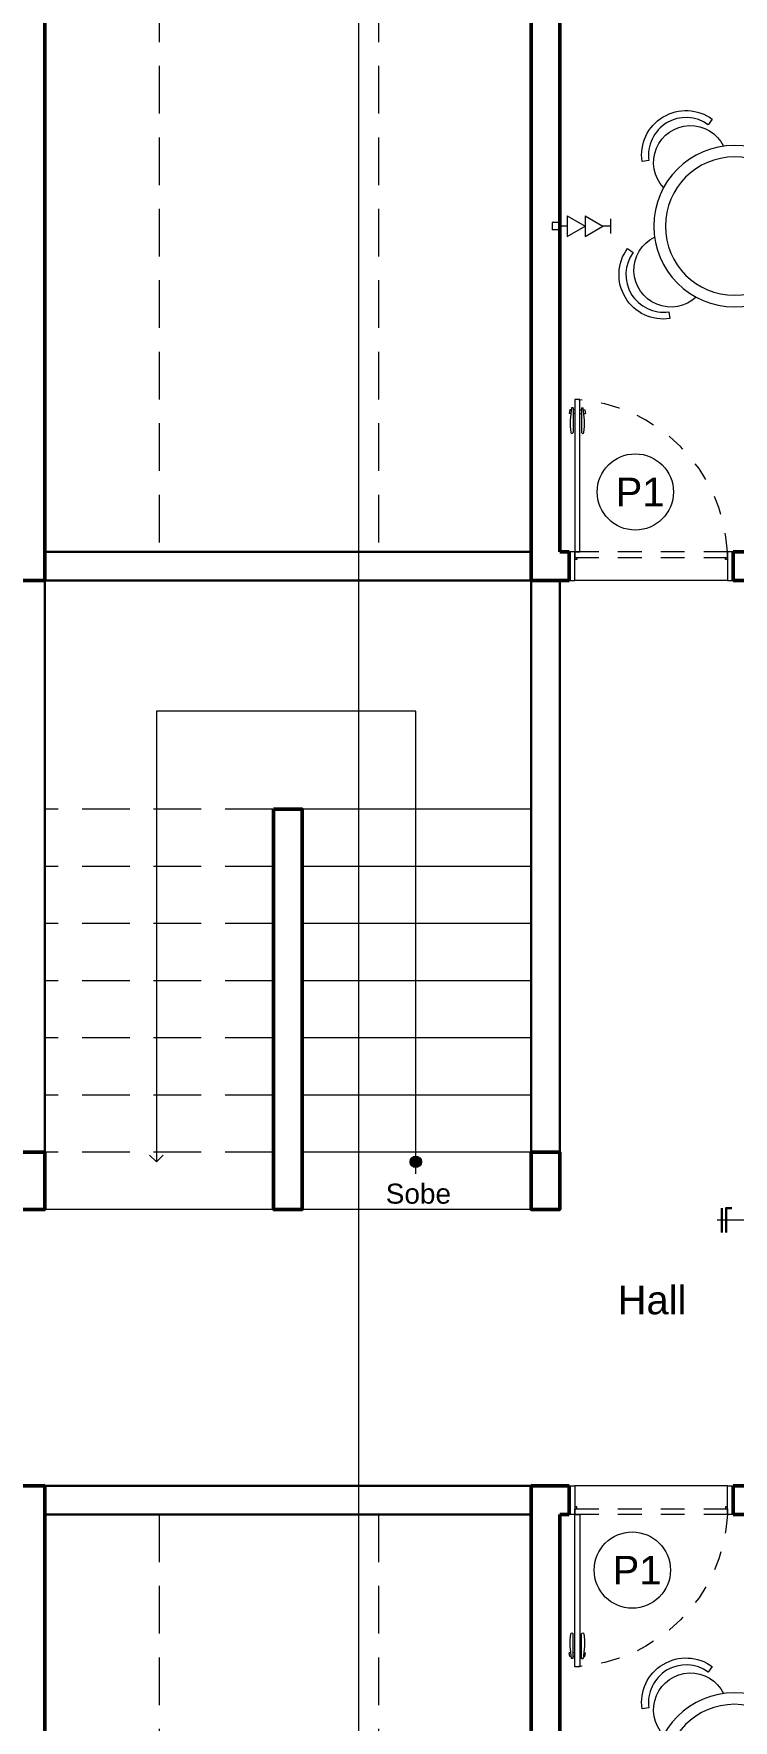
# Model space of a CAD drawing. Header units: inches. Extents: x 179605 to 179710, y 9196007 to 9196046.
# Drawn here: x 179671.19 to 179674.85, y 9196027.14 to 9196035.99 of the extents above; entities that cross this region are included whole.
import ezdxf

# ---------------------------------------------------------------- set-up
doc = ezdxf.new("R2010")
doc.units = ezdxf.units.IN
doc.header["$MEASUREMENT"] = 0
for name, pattern in [('CONTINU', [0]), ('DASHED2', [0.375, 0.25, -0.125]), ('HIDDEN', [0.375, 0.25, -0.125]), ('HIDDEN2', [0.1875, 0.125, -0.0625])]:
    doc.linetypes.add(name, pattern=pattern)
for name, color, linetype, lineweight in [('ESQUADRIA', 7, 'Continuous', 5), ('FNT', 30, 'Continuous', 25), ('HACHURA', 7, 'Continuous', 0), ('HASTES', 250, 'Continuous', 25), ('PAREDE', 7, 'Continuous', 50), ('PISO', 7, 'Continuous', 5), ('PROJEÇÃO', 7, 'DASHED2', 0), ('SÍMBOLO', 7, 'Continuous', 5)]:
    doc.layers.add(name, color=color, linetype=linetype, lineweight=lineweight)
for name, color, linetype in [('LAYOUT', 7, 'CONTINU'), ('PTO', 1, 'Continuous'), ('TEXTO', 250, 'Continuous')]:
    doc.layers.add(name, color=color, linetype=linetype)
doc.styles.add('R_60_1-100', font='swissl.ttf', dxfattribs={"height": 0.15})
doc.styles.add('R_80_1-75', font='swissl.ttf', dxfattribs={"height": 0.15})

# ---------------------------------------------------------------- blocks, each defined once
blk = doc.blocks.new('PORTA80_PB')
at = {"layer": 'ESQUADRIA'}
for p, q in [((0.0036, 0.8955), (0.0002, 0.8755)), ((0.0105, 0.8955), (0.0036, 0.8955)), ((0.02, 0.9055), (0.0125, 0.9055)), ((0.02, 0.9055), (0.02, 0.7763)), ((0.03, 0.8955), (0.02, 0.8955)), ((0.055, 0.8955), (0.065, 0.8955)), ((0.065, 0.9055), (0.065, 0.7763)), ((0.065, 0.9055), (0.0725, 0.9055)), ((0.0745, 0.8955), (0.0814, 0.8955)), ((0.0814, 0.8955), (0.0848, 0.8755)), ((0.0075, 0.8755), (0.0002, 0.8755)), ((0.03, 0.8755), (0.02, 0.8755)), ((0.055, 0.8755), (0.065, 0.8755)), ((0.0775, 0.8755), (0.0848, 0.8755)), ((0.83, 0), (0.03, 0))]:
    blk.add_line(p, q, dxfattribs=at)
for points in [[(0.03, 0.15), (0.055, 0.15), (0.055, 0.95), (0.03, 0.95)], [(0, 0), (0.03, 0), (0.03, 0.15), (0, 0.15)], [(0.04, 0.11), (0.03, 0.11), (0.03, 0.12), (0.04, 0.12)], [(0.82, 0.12), (0.83, 0.12), (0.83, 0.11), (0.82, 0.11)], [(0.83, 0), (0.86, 0), (0.86, 0.15), (0.83, 0.15)]]:
    blk.add_lwpolyline(points, close=True, dxfattribs=at)
at = {"layer": 'ESQUADRIA', "linetype": 'HIDDEN2'}
blk.add_lwpolyline([(0.03, 0.12), (0.83, 0.12), (0.83, 0.15), (0.03, 0.15)], close=True, dxfattribs=at)
at = {"layer": 'ESQUADRIA'}
for centre, radius, start, end in [((0.4334, 0.8257), 0.4284, 169.26017, 186.65508), ((-0.3484, 0.8257), 0.4284, 353.34492, 10.73983), ((0.0139, 0.7771), 0.00614, 187.18725, 352.0859), ((0.0711, 0.7771), 0.00614, 187.9141, 352.81275)]:
    blk.add_arc(centre, radius, start, end, dxfattribs=at)
at = {"layer": 'ESQUADRIA', "linetype": 'HIDDEN', "ltscale": 0.4}
blk.add_arc((-0.0154, 0.1046), 0.8466, 3.07158, 86.92842, dxfattribs=at)
blk = doc.blocks.new('A$C7D722421')
at = {"layer": 'LAYOUT', "lineweight": 20}
for points in [[(0.8981, 1.2136), (0.8649, 1.199, 0.666667), (0.5019, 1.192), (0.4682, 1.2053, -0.666667)], [(0.1378, 0.8649), (0.1232, 0.8981, 0.666667), (0.1315, 0.4682), (0.1448, 0.5019, -0.666667)], [(1.199, 0.4719), (1.2136, 0.4387, 0.666667), (1.2053, 0.8686), (1.192, 0.8349, -0.666667)], [(0.4719, 0.1378), (0.4387, 0.1232, 0.666667), (0.8686, 0.1315), (0.8349, 0.1448, -0.666667)]]:
    blk.add_lwpolyline(points, format="xyb", close=True, dxfattribs=at)
for radius in [0.4235, 0.363]:
    blk.add_circle((0.6684, 0.6684), radius, dxfattribs=at)
for centre, start, end in [((0.6857, 1.0745), 349.02539, 186.09004), ((0.2623, 0.6857), 79.02539, 276.09004), ((1.0745, 0.6511), 259.02539, 96.09004), ((0.6511, 0.2623), 169.02539, 6.09004)]:
    blk.add_arc(centre, 0.1936, start, end, dxfattribs=at)
blk = doc.blocks.new('TTA30')
at = {"lineweight": 5}
for p, q in [((-0.1, 0.68), (0.1, 0.68)), ((0, 0.68), (0, 0.58)), ((-0.139, 0.34), (0, 0.58)), ((0.139, 0.34), (0, 0.58)), ((-0.139, 0.1), (0, 0.34)), ((-0.139, 0.34), (0.139, 0.34)), ((0.139, 0.1), (0, 0.34)), ((-0.139, 0.1), (0.139, 0.1)), ((-0.05, 0), (-0.05, -0.1)), ((-0.05, 0), (0.05, 0)), ((0, 0.1), (0, 0)), ((0.05, 0), (0.05, -0.1)), ((-0.05, -0.1), (0.05, -0.1))]:
    blk.add_line(p, q, dxfattribs=at)

msp = doc.modelspace()

# ---------------------------------------------------------------- hatches: boundary and pattern name
at = {"layer": 'HACHURA'}
h = msp.add_hatch(color=256, dxfattribs=at)
h.dxf.hatch_style = 1
edge = h.paths.add_edge_path()
edge.add_arc((179673.1894, 9196030.069), 0.03, 0, 360)

# ---------------------------------------------------------------- linework, layer by layer
at = {"layer": 'FNT', "linetype": 'CONTINU', "lineweight": 30}
msp.add_line((179674.7935, 9196029.8262), (179674.7935, 9196029.6977), dxfattribs=at)
msp.add_lwpolyline([(179674.8165, 9196029.6977), (179674.8165, 9196029.8262), (179674.8474, 9196029.8262)], dxfattribs=at)
at = {"layer": 'HASTES', "linetype": 'CONTINU', "lineweight": 20}
msp.add_lwpolyline([(179675.0532, 9196029.5492), (179674.9248, 9196029.762), (179674.77, 9196029.762)], dxfattribs=at)
at = {"layer": 'PAREDE'}
for p, q in [((179671.2441, 9196038.219), (179671.2441, 9196033.119)), ((179673.7941, 9196038.219), (179673.7941, 9196033.119)), ((179673.9441, 9196038.069), (179673.9441, 9196033.269)), ((179673.9441, 9196033.269), (179673.9941, 9196033.269)), ((179673.9941, 9196033.269), (179673.9941, 9196033.119)), ((179674.8541, 9196033.269), (179675.1441, 9196033.269)), ((179674.8541, 9196033.269), (179674.8541, 9196033.119)), ((179671.2441, 9196033.119), (179671.0441, 9196033.119)), ((179673.7941, 9196033.119), (179673.9941, 9196033.119)), ((179674.8541, 9196033.119), (179674.9941, 9196033.119)), ((179671.2441, 9196028.369), (179671.0441, 9196028.369)), ((179671.2441, 9196027.319), (179671.2441, 9196028.369)), ((179673.7941, 9196027.319), (179673.7941, 9196028.369)), ((179673.7941, 9196028.369), (179673.9941, 9196028.369)), ((179673.9941, 9196028.219), (179673.9941, 9196028.369)), ((179674.8541, 9196028.369), (179674.9941, 9196028.369)), ((179674.8541, 9196028.219), (179674.8541, 9196028.369)), ((179673.9441, 9196023.419), (179673.9441, 9196028.219)), ((179673.9441, 9196028.219), (179673.9941, 9196028.219)), ((179674.8541, 9196028.219), (179675.1441, 9196028.219)), ((179671.2441, 9196023.269), (179671.2441, 9196027.319)), ((179673.7941, 9196023.269), (179673.7941, 9196027.319))]:
    msp.add_line(p, q, dxfattribs=at)
at = {"layer": 'PAREDE', "lineweight": 30}
for p, q in [((179671.2441, 9196033.269), (179673.7941, 9196033.269)), ((179671.2441, 9196033.119), (179673.7941, 9196033.119)), ((179671.2441, 9196029.919), (179671.2441, 9196033.119)), ((179673.7941, 9196029.919), (179673.7941, 9196033.119)), ((179673.9441, 9196029.919), (179673.9441, 9196033.119)), ((179671.2441, 9196029.819), (179671.0941, 9196029.819)), ((179673.7894, 9196029.819), (179673.9394, 9196029.819)), ((179673.7941, 9196028.369), (179671.2441, 9196028.369)), ((179673.7941, 9196028.219), (179671.2441, 9196028.219))]:
    msp.add_line(p, q, dxfattribs=at)
at = {"layer": 'PAREDE'}
for points in [[(179672.4441, 9196031.919), (179672.5941, 9196031.919), (179672.5941, 9196029.819), (179672.4441, 9196029.819)], [(179671.0941, 9196030.119), (179671.2441, 9196030.119), (179671.2441, 9196029.819), (179671.0941, 9196029.819)], [(179673.7941, 9196030.119), (179673.9441, 9196030.119), (179673.9441, 9196029.819), (179673.7941, 9196029.819)]]:
    msp.add_lwpolyline(points, close=True, dxfattribs=at)
at = {"layer": 'PISO'}
for p, q in [((179673.7941, 9196033.119), (179671.2441, 9196033.119)), ((179671.2441, 9196033.119), (179671.2441, 9196029.919)), ((179673.7941, 9196033.119), (179673.7941, 9196029.919)), ((179672.4441, 9196031.919), (179672.4441, 9196029.819)), ((179673.7894, 9196031.919), (179672.5894, 9196031.919)), ((179672.5941, 9196031.919), (179672.5941, 9196029.819)), ((179673.7894, 9196031.619), (179672.5894, 9196031.619)), ((179673.7894, 9196031.319), (179672.5894, 9196031.319)), ((179673.7894, 9196031.019), (179672.5894, 9196031.019)), ((179673.7894, 9196030.719), (179672.5894, 9196030.719)), ((179673.7894, 9196030.419), (179672.5894, 9196030.419)), ((179673.7894, 9196030.119), (179672.5894, 9196030.119)), ((179673.7894, 9196029.819), (179671.2394, 9196029.819))]:
    msp.add_line(p, q, dxfattribs=at)
at = {"layer": 'PROJEÇÃO'}
for p, q in [((179672.4394, 9196031.919), (179671.2394, 9196031.919)), ((179672.4394, 9196031.619), (179671.2394, 9196031.619)), ((179672.4394, 9196031.319), (179671.2394, 9196031.319)), ((179672.4394, 9196031.019), (179671.2394, 9196031.019)), ((179672.4394, 9196030.719), (179671.2394, 9196030.719)), ((179672.4394, 9196030.419), (179671.2394, 9196030.419)), ((179672.4394, 9196030.119), (179671.2394, 9196030.119))]:
    msp.add_line(p, q, dxfattribs=at)
for points in [[(179671.8441, 9196028.219), (179671.8441, 9196022.019), (179663.8941, 9196022.019), (179663.8941, 9196025.919), (179663.8941, 9196025.919), (179663.8941, 9196026.519), (179663.8941, 9196026.519), (179663.8941, 9196030.419), (179663.8941, 9196030.419), (179663.8941, 9196031.069), (179663.8941, 9196031.069), (179663.8941, 9196034.969), (179663.8941, 9196034.969), (179663.8941, 9196035.569), (179663.8941, 9196035.569), (179663.8941, 9196039.469), (179668.6941, 9196039.469), (179668.6941, 9196038.819), (179671.8441, 9196038.819), (179671.8441, 9196033.269)], [(179672.9941, 9196028.219), (179672.9941, 9196022.019), (179680.9441, 9196022.019), (179680.9441, 9196025.919), (179680.9441, 9196025.919), (179680.9441, 9196026.469), (179680.9441, 9196026.469), (179680.9441, 9196030.419), (179680.9441, 9196030.419), (179680.9441, 9196031.069), (179680.9441, 9196031.069), (179680.9441, 9196034.969), (179680.9441, 9196034.969), (179680.9441, 9196035.569), (179680.9441, 9196035.569), (179680.9441, 9196039.469), (179676.1441, 9196039.469), (179676.1441, 9196038.819), (179672.9941, 9196038.819), (179672.9941, 9196033.269)]]:
    msp.add_lwpolyline(points, dxfattribs=at)
at = {"layer": 'SÍMBOLO'}
for p, q in [((179672.8885, 9196039.4983), (179672.8885, 9196021.0524)), ((179671.8292, 9196030.069), (179671.7938, 9196030.1043)), ((179671.8292, 9196030.069), (179671.8645, 9196030.1043))]:
    msp.add_line(p, q, dxfattribs=at)
msp.add_lwpolyline([(179673.1894, 9196030.0061), (179673.1894, 9196032.4328), (179671.8292, 9196032.4328), (179671.8292, 9196030.069)], dxfattribs=at)
for centre, radius in [((179674.3406, 9196033.5836), 0.2), ((179673.1894, 9196030.069), 0.03), ((179674.3248, 9196027.927), 0.2)]:
    msp.add_circle(centre, radius, dxfattribs=at)

# ---------------------------------------------------------------- block references
at = {"layer": 'ESQUADRIA'}
msp.add_blockref('PORTA80_PB', (179673.9941, 9196033.119), dxfattribs=at)
at = {"layer": 'ESQUADRIA', "xscale": -1, "rotation": 180}
msp.add_blockref('PORTA80_PB', (179673.9941, 9196028.369), dxfattribs=at)
at = {"layer": 'LAYOUT', "lineweight": 20, "xscale": -1, "rotation": 212.2138897506412}
for p in [(179673.9393, 9196035.1875), (179673.9393, 9196027.0689)]:
    msp.add_blockref('A$C7D722421', p, dxfattribs=at)
at = {"layer": 'PTO', "xscale": 0.3906251953034037, "yscale": 0.3906251953034037, "zscale": 0.3906251953034037, "rotation": 270}
msp.add_blockref('TTA30', (179673.9441, 9196034.9783), dxfattribs=at)

# ---------------------------------------------------------------- texts
at = {"layer": 'SÍMBOLO', "style": 'R_80_1-75'}
for p in [(179674.2375, 9196033.5084), (179674.2216, 9196027.8517)]:
    msp.add_text('P1', height=0.15, dxfattribs=at).set_placement(p)
at = {"layer": 'TEXTO', "style": 'R_60_1-100'}
for s, height, p in [('Sobe', 0.105, (179673.0319, 9196029.8494)), ('Hall', 0.15, (179674.2477, 9196029.2689))]:
    msp.add_text(s, height=height, dxfattribs=at).set_placement(p)

doc.saveas('drawing.dxf')
